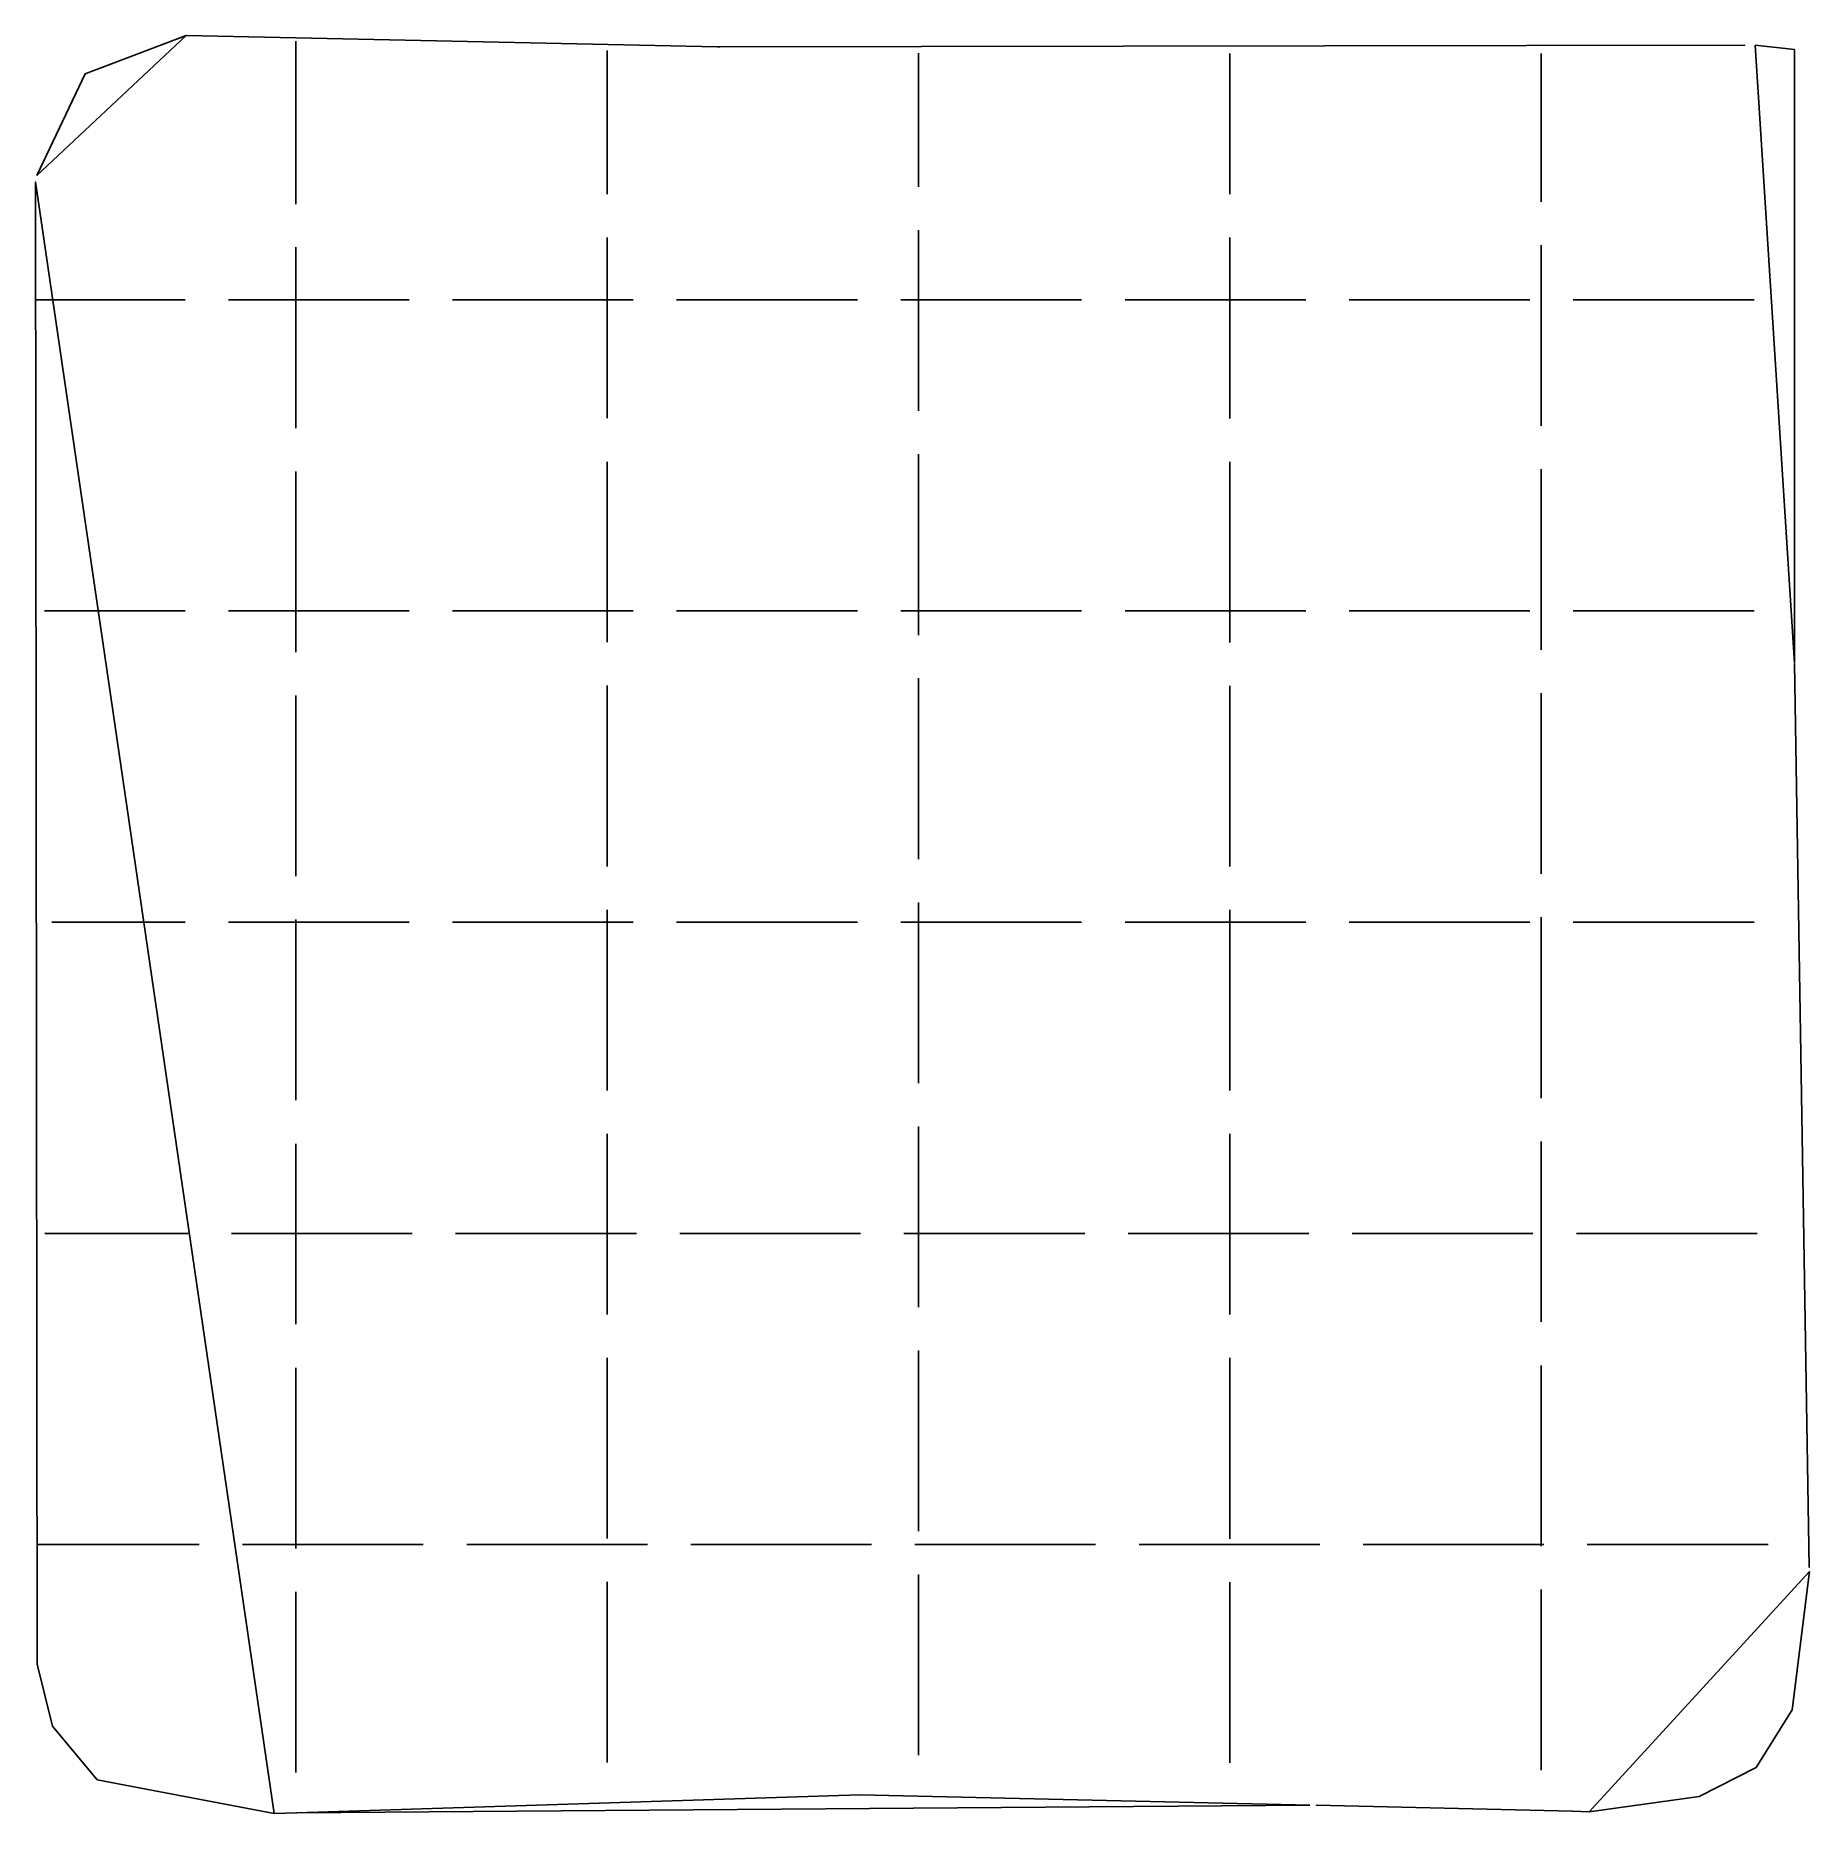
# Model space of a CAD drawing. Header units: metres. Extents: x 0.5 to 14.7, y 0.4 to 14.7.
import ezdxf

# ---------------------------------------------------------------- set-up
doc = ezdxf.new("R2010")
doc.units = ezdxf.units.M

msp = doc.modelspace()

# ---------------------------------------------------------------- linework, layer by layer
for p, q in [((2.593, 13.418), (2.593, 14.668)), ((5.093, 14.539), (5.093, 14.593)), ((7.593, 14.512), (7.593, 14.572)), ((10.093, 14.518), (10.093, 14.57)), ((12.593, 14.524), (12.593, 14.57)), ((5.093, 13.44), (5.093, 14.539)), ((7.593, 13.499), (7.593, 14.512)), ((10.093, 13.439), (10.093, 14.518)), ((12.593, 13.379), (12.593, 14.524)), ((2.593, 13.361), (2.593, 13.418)), ((7.593, 13.095), (7.593, 13.151)), ((2.593, 12.948), (2.593, 13.013)), ((5.093, 13.036), (5.093, 13.091)), ((5.093, 11.64), (5.093, 13.036)), ((7.593, 11.699), (7.593, 13.095)), ((10.093, 13.035), (10.093, 13.091)), ((10.093, 11.639), (10.093, 13.035)), ((12.593, 12.975), (12.593, 13.03)), ((2.593, 11.561), (2.593, 12.948)), ((12.593, 11.579), (12.593, 12.975)), ((0.504, 12.592), (1.702, 12.592)), ((0.504, 12.592), (1.702, 12.592)), ((2.05, 12.592), (2.106, 12.592)), ((2.106, 12.592), (3.502, 12.592)), ((3.85, 12.592), (4.983, 12.592)), ((4.983, 12.592), (5.176, 12.592)), ((5.176, 12.592), (5.302, 12.592)), ((5.65, 12.592), (6.783, 12.592)), ((6.783, 12.592), (7.102, 12.592)), ((7.45, 12.592), (8.068, 12.592)), ((8.068, 12.592), (8.879, 12.592)), ((8.879, 12.592), (8.902, 12.592)), ((9.251, 12.592), (9.306, 12.592)), ((9.306, 12.592), (10.702, 12.592)), ((11.05, 12.592), (12.355, 12.592)), ((12.355, 12.592), (12.502, 12.592)), ((12.85, 12.592), (12.854, 12.592)), ((12.854, 12.592), (14.251, 12.592)), ((14.251, 12.592), (14.302, 12.592)), ((5.093, 11.28), (5.093, 11.291)), ((7.593, 10.22), (7.593, 11.351)), ((10.093, 9.947), (10.093, 11.291)), ((2.593, 10.633), (2.593, 11.212)), ((5.093, 9.841), (5.093, 11.28)), ((12.593, 11.028), (12.593, 11.231)), ((12.593, 11.026), (12.593, 11.028)), ((12.593, 9.779), (12.593, 11.026)), ((2.593, 9.761), (2.593, 10.633)), ((7.593, 9.899), (7.593, 10.22)), ((0.574, 10.092), (1.702, 10.092)), ((0.574, 10.092), (1.702, 10.092)), ((2.05, 10.092), (2.106, 10.092)), ((2.106, 10.092), (3.502, 10.092)), ((3.85, 10.092), (4.983, 10.092)), ((4.983, 10.092), (5.176, 10.092)), ((5.176, 10.092), (5.302, 10.092)), ((5.65, 10.092), (6.783, 10.092)), ((6.783, 10.092), (7.102, 10.092)), ((7.45, 10.092), (8.068, 10.092)), ((8.068, 10.092), (8.879, 10.092)), ((8.879, 10.092), (8.902, 10.092)), ((9.251, 10.092), (9.306, 10.092)), ((9.306, 10.092), (10.702, 10.092)), ((11.05, 10.092), (12.355, 10.092)), ((12.355, 10.092), (12.502, 10.092)), ((12.85, 10.092), (12.854, 10.092)), ((12.854, 10.092), (14.251, 10.092)), ((14.251, 10.092), (14.302, 10.092)), ((7.593, 9.898), (7.593, 9.899)), ((10.093, 9.839), (10.093, 9.947)), ((5.093, 9.426), (5.093, 9.492)), ((7.593, 9.479), (7.593, 9.551)), ((7.593, 8.099), (7.593, 9.479)), ((10.093, 9.425), (10.093, 9.491)), ((12.593, 8.455), (12.593, 9.431)), ((2.593, 8.581), (2.593, 9.412)), ((5.093, 8.04), (5.093, 9.426)), ((10.093, 8.039), (10.093, 9.425)), ((2.593, 8.284), (2.593, 8.581)), ((12.593, 7.98), (12.593, 8.455)), ((2.593, 8.054), (2.593, 8.284)), ((2.593, 7.962), (2.593, 8.054)), ((2.593, 7.961), (2.593, 7.962)), ((12.593, 7.979), (12.593, 7.98)), ((7.593, 7.626), (7.593, 7.751)), ((0.632, 7.592), (1.659, 7.592)), ((0.632, 7.592), (1.659, 7.592)), ((1.659, 7.592), (1.702, 7.592)), ((2.05, 7.592), (2.106, 7.592)), ((2.106, 7.592), (3.502, 7.592)), ((2.593, 7.43), (2.593, 7.613)), ((3.85, 7.592), (4.983, 7.592)), ((4.983, 7.592), (5.176, 7.592)), ((5.093, 7.498), (5.093, 7.692)), ((5.176, 7.592), (5.302, 7.592)), ((5.65, 7.592), (6.783, 7.592)), ((6.783, 7.592), (7.102, 7.592)), ((7.45, 7.592), (8.068, 7.592)), ((7.593, 7.599), (7.593, 7.626)), ((7.593, 6.299), (7.593, 7.599)), ((8.068, 7.592), (8.879, 7.592)), ((8.879, 7.592), (8.902, 7.592)), ((9.251, 7.592), (9.306, 7.592)), ((9.306, 7.592), (10.702, 7.592)), ((10.093, 7.497), (10.093, 7.691)), ((11.05, 7.592), (12.355, 7.592)), ((12.355, 7.592), (12.502, 7.592)), ((12.593, 6.235), (12.593, 7.631)), ((12.85, 7.592), (12.854, 7.592)), ((12.854, 7.592), (14.251, 7.592)), ((14.251, 7.592), (14.302, 7.592)), ((2.593, 6.161), (2.593, 7.43)), ((5.093, 6.24), (5.093, 7.498)), ((10.093, 7.496), (10.093, 7.497)), ((10.093, 6.239), (10.093, 7.496)), ((12.593, 6.179), (12.593, 6.235)), ((5.093, 4.496), (5.093, 5.892)), ((7.593, 4.555), (7.593, 5.951)), ((10.093, 4.495), (10.093, 5.891)), ((2.593, 5.757), (2.593, 5.812)), ((2.593, 4.361), (2.593, 5.757)), ((12.593, 4.435), (12.593, 5.831)), ((0.575, 5.092), (1.681, 5.092)), ((0.575, 5.092), (1.681, 5.092)), ((1.681, 5.092), (1.727, 5.092)), ((2.075, 5.092), (2.131, 5.092)), ((2.131, 5.092), (3.527, 5.092)), ((3.875, 5.092), (5.211, 5.092)), ((5.211, 5.092), (5.327, 5.092)), ((5.675, 5.092), (7.047, 5.092)), ((7.047, 5.092), (7.127, 5.092)), ((7.475, 5.092), (8.302, 5.092)), ((8.302, 5.092), (8.902, 5.092)), ((8.902, 5.092), (8.927, 5.092)), ((9.275, 5.092), (10.671, 5.092)), ((10.671, 5.092), (10.726, 5.092)), ((11.075, 5.092), (12.35, 5.092)), ((12.35, 5.092), (12.373, 5.092)), ((12.373, 5.092), (12.527, 5.092)), ((12.876, 5.092), (12.931, 5.092)), ((12.931, 5.092), (14.327, 5.092)), ((5.093, 4.441), (5.093, 4.496)), ((7.593, 4.499), (7.593, 4.555)), ((10.093, 4.439), (10.093, 4.495)), ((12.593, 4.38), (12.593, 4.435)), ((7.593, 4.15), (7.593, 4.151)), ((7.593, 3.317), (7.593, 4.15)), ((2.593, 3.938), (2.593, 4.012)), ((5.093, 3.496), (5.093, 4.092)), ((10.093, 4.057), (10.093, 4.091)), ((10.093, 2.639), (10.093, 4.057)), ((12.593, 3.574), (12.593, 4.03)), ((2.593, 3.663), (2.593, 3.938)), ((2.593, 2.561), (2.593, 3.663)), ((12.593, 2.579), (12.593, 3.574)), ((5.093, 2.64), (5.093, 3.496)), ((7.593, 2.699), (7.593, 3.317)), ((0.523, 2.592), (0.612, 2.592)), ((0.523, 2.592), (0.612, 2.592)), ((0.612, 2.592), (1.759, 2.592)), ((1.759, 2.592), (1.815, 2.592)), ((2.163, 2.592), (2.219, 2.592)), ((2.219, 2.592), (3.615, 2.592)), ((3.964, 2.592), (4.381, 2.592)), ((4.381, 2.592), (5.328, 2.592)), ((5.328, 2.592), (5.415, 2.592)), ((5.763, 2.592), (6.935, 2.592)), ((6.935, 2.592), (7.123, 2.592)), ((7.123, 2.592), (7.215, 2.592)), ((7.564, 2.592), (7.619, 2.592)), ((7.619, 2.592), (9.014, 2.592)), ((9.364, 2.592), (10.759, 2.592)), ((10.759, 2.592), (10.815, 2.592)), ((11.164, 2.592), (11.581, 2.592)), ((11.581, 2.592), (12.614, 2.592)), ((12.963, 2.592), (13.242, 2.592)), ((13.242, 2.592), (14.096, 2.592)), ((14.096, 2.592), (14.415, 2.592)), ((5.093, 2.189), (5.093, 2.292)), ((7.593, 2.295), (7.593, 2.351)), ((7.593, 0.899), (7.593, 2.295)), ((7.593, 0.899), (7.593, 2.295)), ((10.093, 2.188), (10.093, 2.291)), ((2.593, 2.121), (2.593, 2.213)), ((5.093, 0.84), (5.093, 2.189)), ((5.093, 0.84), (5.093, 2.189)), ((10.093, 0.839), (10.093, 2.188)), ((10.093, 0.839), (10.093, 2.188)), ((12.593, 2.137), (12.593, 2.231)), ((2.593, 0.761), (2.593, 2.121)), ((2.593, 0.761), (2.593, 2.121)), ((12.593, 0.779), (12.593, 2.137)), ((12.593, 0.779), (12.593, 2.137))]:
    msp.add_line(p, q)
for points in [[(0.511, 13.591), (0.9, 14.407), (1.71, 14.714)], [(1.714, 14.714), (5.979, 14.625)], [(5.979, 14.625), (5.996, 14.625)], [(5.996, 14.625), (12.472, 14.635)], [(12.477, 14.635), (14.228, 14.637)], [(14.311, 14.637), (14.626, 14.602), (14.626, 9.673)], [(0.511, 13.592), (0.511, 13.592)], [(2.419, 0.432), (0.997, 0.703), (0.638, 1.133), (0.514, 1.632), (0.502, 13.538)], [(2.419, 0.432), (0.997, 0.703), (0.638, 1.133), (0.514, 1.632), (0.502, 13.538)], [(14.626, 9.667), (14.746, 2.409)], [(14.626, 9.666), (14.626, 9.666)], [(14.747, 2.376), (14.607, 1.265), (14.318, 0.801), (13.861, 0.567), (12.977, 0.445)], [(10.735, 0.499), (7.12, 0.58), (2.599, 0.437)], [(2.599, 0.437), (2.419, 0.432)], [(12.843, 0.449), (10.786, 0.498)], [(12.977, 0.445), (12.843, 0.449)]]:
    msp.add_lwpolyline(points, close=True)

doc.saveas('drawing.dxf')
